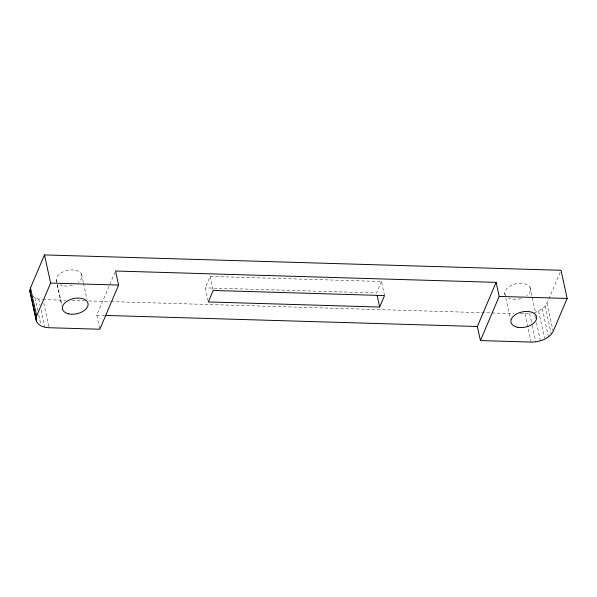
<?xml version="1.0" encoding="UTF-8"?>
<svg xmlns="http://www.w3.org/2000/svg" width="597" height="597" viewBox="0 0 597 597"><rect width="100%" height="100%" fill="white"/><g stroke="black" fill="none" stroke-linecap="round" stroke-linejoin="round"><path stroke-width="0.45" stroke-dasharray="2.98 2.24" d="M99.639 328.357L96.766 315.164L114.796 272.71M208.144 301.067L205.264 287.873L210.144 276.396L381.483 281.5L384.356 294.687M381.483 281.5L376.603 292.978L205.264 287.873M534.263 312.701C539.36 311.037 544.546 308.231 547.024 303.246L560.299 271.993M520.338 313.806L531.173 313.365M42.991 299.59L65.371 300.254M71.894 300.448L84.946 300.836M88.677 300.948L110.117 301.589M111.049 301.612L513.808 313.612M96.766 315.164L104.206 315.388M32.186 295.94L34.999 297.828L38.686 299.067L42.133 299.485M547.024 303.246L552.964 330.477M545.203 306.134L551.337 334.268M542.33 308.783L548.464 336.924M538.598 311.022L544.539 338.26M530.106 287.597L535.651 313.015M534.86 315.425L535.651 319.059M536.442 322.686L540.404 340.842M529.629 313.701L532.002 324.589M532.196 325.499L535.763 341.835M524.994 313.947L531.129 342.088M504.763 293.164L510.502 319.485M210.144 276.396L213.017 289.582M81.543 274.232L83.371 282.568M83.52 283.306L87.087 299.649M57.23 284.5L61.782 305.38M56.2 279.799L61.737 305.216M43.782 303.216L49.126 327.723M38.686 299.067L40.074 305.425M41.066 309.962L44.827 327.208M34.999 297.828L37.768 310.537M38.76 315.074L40.738 324.149M56.64 281.777A13.089 7.768 -12.3 0 1 72.424 269.926A13.089 7.768 -12.3 0 1 78.207 282.314M72.431 285.157A13.089 7.768 -12.3 0 1 59.976 284.844M505.204 295.142A13.089 7.768 -12.3 0 1 520.987 283.291A13.089 7.768 -12.3 0 1 526.778 295.679M520.994 298.522A13.089 7.768 -12.3 0 1 508.54 298.209"/><path stroke-width="0.9" d="M29.85 290.776L30.492 287.858L44.484 254.912L561.016 270.299L567.15 298.44L553.158 331.387C548.971 339.133 539.434 342.051 531.129 342.088L480.428 340.574L477.361 326.507L496.114 282.351L115.52 271.008L118.587 285.075L99.833 329.238L49.126 327.723C44.417 327.462 38.992 326.149 36.559 321.671L29.85 290.776L36.559 321.671M35.984 318.917L36.633 315.992L50.626 283.053L44.484 254.912M379.67 307.052L384.55 295.567L213.211 290.463L208.331 301.948L379.67 307.052L377.177 295.619M480.428 340.574L499.189 296.418L496.114 282.351M50.626 283.053L118.587 285.075M499.189 296.418L567.15 298.44M105.139 315.417L477.361 326.507M30.492 287.858L36.633 315.992M68.782 313.865A13.089 7.768 -12.3 0 0 88.117 304.351A13.089 7.768 -12.3 0 0 68.774 300.216A13.089 7.768 -12.3 0 0 68.782 313.865M517.345 327.231A13.089 7.768 -12.3 0 0 536.681 317.716A13.089 7.768 -12.3 0 0 517.338 313.582A13.089 7.768 -12.3 0 0 517.345 327.231"/></g></svg>
